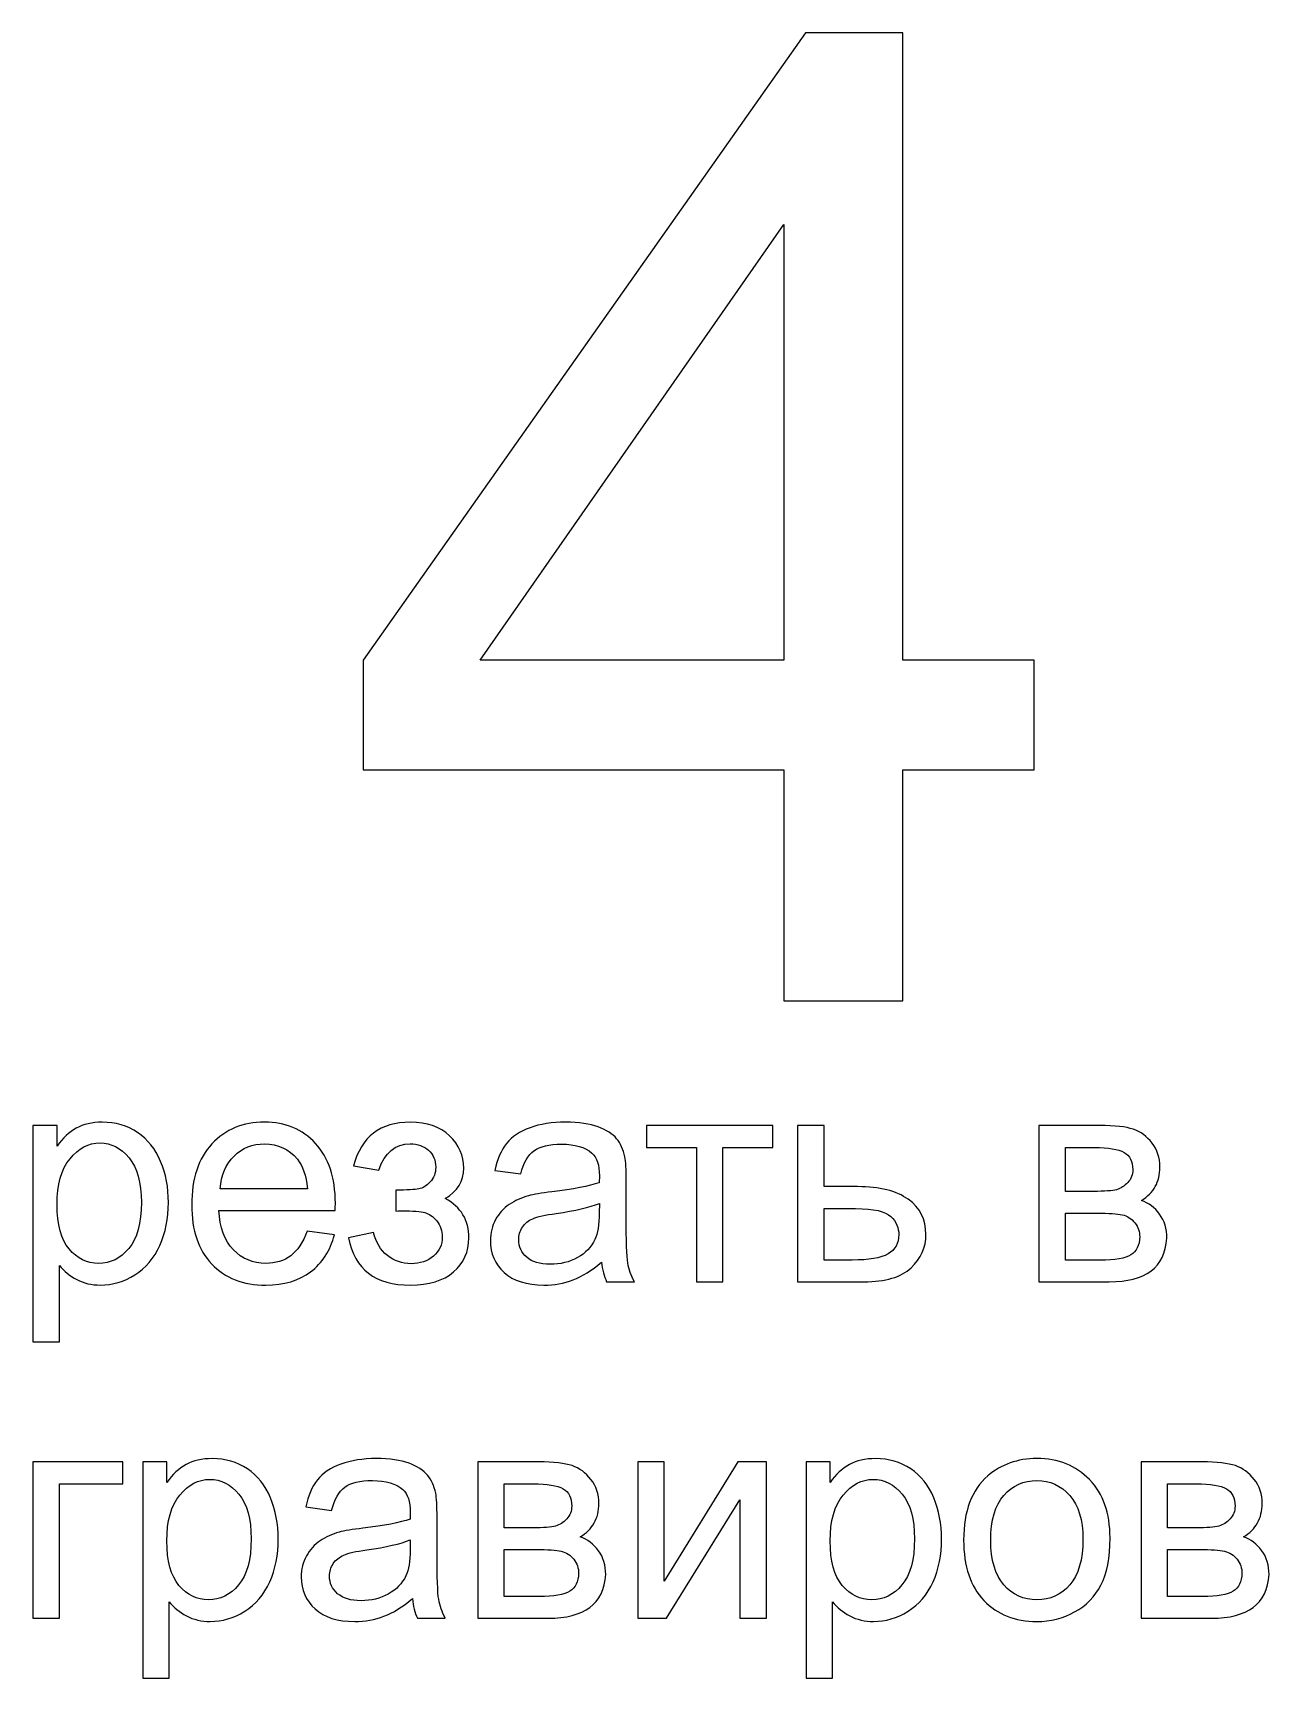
# Model space of a CAD drawing. Header units: millimetres. Extents: x 599 to 6075, y -2288 to 200.
# Drawn here: x 1869.9 to 1973.2, y -740.3 to -602.9 of the extents above; entities that cross this region are included whole.
import ezdxf

# ---------------------------------------------------------------- set-up
doc = ezdxf.new("R2010")
doc.units = ezdxf.units.MM
doc.header["$MEASUREMENT"] = 0
doc.layers.add('layer 1', color=7, linetype='Continuous')

msp = doc.modelspace()

# ---------------------------------------------------------------- linework, layer by layer
at = {"layer": 'layer 1', "color": 250}
for points, knots in [([(1932.6695, -683.7591), (1932.6695, -683.7591), (1932.6695, -664.4432), (1932.6695, -664.4432), (1932.6695, -664.4432), (1932.6695, -664.4432), (1897.5393, -664.4432), (1897.5393, -664.4432), (1897.5393, -664.4432), (1897.5393, -664.4432), (1897.5393, -655.2935), (1897.5393, -655.2935), (1897.5393, -655.2935), (1897.5393, -655.2935), (1934.4768, -602.8807), (1934.4768, -602.8807), (1934.4768, -602.8807), (1934.4768, -602.8807), (1942.6098, -602.8807), (1942.6098, -602.8807), (1942.6098, -602.8807), (1942.6098, -602.8807), (1942.6098, -655.2935), (1942.6098, -655.2935), (1942.6098, -655.2935), (1942.6098, -655.2935), (1953.5668, -655.2935), (1953.5668, -655.2935), (1953.5668, -655.2935), (1953.5668, -655.2935), (1953.5668, -664.4432), (1953.5668, -664.4432), (1953.5668, -664.4432), (1953.5668, -664.4432), (1942.6098, -664.4432), (1942.6098, -664.4432), (1942.6098, -664.4432), (1942.6098, -664.4432), (1942.6098, -683.7591), (1942.6098, -683.7591), (1942.6098, -683.7591), (1942.6098, -683.7591), (1932.6695, -683.7591), (1932.6695, -683.7591)], [0, 0, 0, 0, 0.08333333, 0.08333333, 0.08333333, 0.08333333, 0.16666667, 0.16666667, 0.16666667, 0.16666667, 0.25, 0.25, 0.25, 0.25, 0.33333333, 0.33333333, 0.33333333, 0.33333333, 0.41666667, 0.41666667, 0.41666667, 0.41666667, 0.5, 0.5, 0.5, 0.5, 0.58333333, 0.58333333, 0.58333333, 0.58333333, 0.66666667, 0.66666667, 0.66666667, 0.66666667, 0.75, 0.75, 0.75, 0.75, 0.83333333, 0.83333333, 0.83333333, 0.83333333, 1, 1, 1, 1]), ([(1932.6695, -655.2935), (1932.6695, -655.2935), (1932.6695, -618.902), (1932.6695, -618.902), (1932.6695, -618.902), (1932.6695, -618.902), (1907.3102, -655.2935), (1907.3102, -655.2935), (1907.3102, -655.2935), (1907.3102, -655.2935), (1932.6695, -655.2935), (1932.6695, -655.2935)], [0, 0, 0, 0, 0.25, 0.25, 0.25, 0.25, 0.5, 0.5, 0.5, 0.5, 1, 1, 1, 1])]:
    msp.add_open_spline(points, degree=3, knots=knots, dxfattribs=at)
at = {"layer": 'layer 1', "color": 114}
for points, knots in [([(1869.9426, -712.2331), (1869.9426, -712.2331), (1869.9426, -694.1688), (1869.9426, -694.1688), (1869.9426, -694.1688), (1869.9426, -694.1688), (1871.9553, -694.1688), (1871.9553, -694.1688), (1871.9553, -694.1688), (1871.9553, -694.1688), (1871.9553, -695.8838), (1871.9553, -695.8838), (1871.9553, -695.8838), (1872.4292, -695.2213), (1872.9659, -694.7223), (1873.5655, -694.391), (1873.5655, -694.391), (1874.161, -694.0598), (1874.8864, -693.892), (1875.7376, -693.892), (1875.7376, -693.892), (1876.853, -693.892), (1877.8342, -694.1772), (1878.6854, -694.7516), (1878.6854, -694.7516), (1879.5366, -695.3219), (1880.1782, -696.1312), (1880.6143, -697.1711), (1880.6143, -697.1711), (1881.0462, -698.2152), (1881.2642, -699.3558), (1881.2642, -700.6011), (1881.2642, -700.6011), (1881.2642, -701.9304), (1881.0252, -703.1296), (1880.5472, -704.1989), (1880.5472, -704.1989), (1880.0692, -705.264), (1879.3731, -706.0817), (1878.459, -706.6519), (1878.459, -706.6519), (1877.5491, -707.218), (1876.5888, -707.5032), (1875.5825, -707.5032), (1875.5825, -707.5032), (1874.8445, -707.5032), (1874.1819, -707.348), (1873.5991, -707.0377), (1873.5991, -707.0377), (1873.012, -706.7274), (1872.534, -706.3374), (1872.1566, -705.8636), (1872.1566, -705.8636), (1872.1566, -705.8636), (1872.1566, -712.2331), (1872.1566, -712.2331), (1872.1566, -712.2331), (1872.1566, -712.2331), (1869.9426, -712.2331), (1869.9426, -712.2331)], [0, 0, 0, 0, 0.0625, 0.0625, 0.0625, 0.0625, 0.125, 0.125, 0.125, 0.125, 0.1875, 0.1875, 0.1875, 0.1875, 0.25, 0.25, 0.25, 0.25, 0.3125, 0.3125, 0.3125, 0.3125, 0.375, 0.375, 0.375, 0.375, 0.4375, 0.4375, 0.4375, 0.4375, 0.5, 0.5, 0.5, 0.5, 0.5625, 0.5625, 0.5625, 0.5625, 0.625, 0.625, 0.625, 0.625, 0.6875, 0.6875, 0.6875, 0.6875, 0.75, 0.75, 0.75, 0.75, 0.8125, 0.8125, 0.8125, 0.8125, 0.875, 0.875, 0.875, 0.875, 1, 1, 1, 1]), ([(1892.8417, -702.9997), (1892.8417, -702.9997), (1895.1312, -703.3016), (1895.1312, -703.3016), (1895.1312, -703.3016), (1894.7747, -704.6308), (1894.108, -705.6665), (1893.1352, -706.4003), (1893.1352, -706.4003), (1892.1624, -707.1341), (1890.9212, -707.5032), (1889.4074, -707.5032), (1889.4074, -707.5032), (1887.5037, -707.5032), (1885.9942, -706.9161), (1884.8788, -705.742), (1884.8788, -705.742), (1883.7634, -704.5721), (1883.2057, -702.9242), (1883.2057, -700.8066), (1883.2057, -700.8066), (1883.2057, -698.6178), (1883.7676, -696.9153), (1884.8956, -695.7077), (1884.8956, -695.7077), (1886.0235, -694.4958), (1887.4869, -693.892), (1889.2858, -693.892), (1889.2858, -693.892), (1891.026, -693.892), (1892.4475, -694.4833), (1893.5503, -695.6699), (1893.5503, -695.6699), (1894.6531, -696.8566), (1895.2066, -698.5255), (1895.2066, -700.6766), (1895.2066, -700.6766), (1895.2066, -700.8066), (1895.2024, -701.0037), (1895.194, -701.2637), (1895.194, -701.2637), (1895.194, -701.2637), (1885.47, -701.2637), (1885.47, -701.2637), (1885.47, -701.2637), (1885.5539, -702.6936), (1885.9564, -703.7922), (1886.686, -704.5511), (1886.686, -704.5511), (1887.4115, -705.3101), (1888.3214, -705.6917), (1889.4074, -705.6917), (1889.4074, -705.6917), (1890.2167, -705.6917), (1890.9086, -705.4778), (1891.4789, -705.0501), (1891.4789, -705.0501), (1892.0533, -704.6224), (1892.5062, -703.9389), (1892.8417, -702.9997)], [0, 0, 0, 0, 0.0625, 0.0625, 0.0625, 0.0625, 0.125, 0.125, 0.125, 0.125, 0.1875, 0.1875, 0.1875, 0.1875, 0.25, 0.25, 0.25, 0.25, 0.3125, 0.3125, 0.3125, 0.3125, 0.375, 0.375, 0.375, 0.375, 0.4375, 0.4375, 0.4375, 0.4375, 0.5, 0.5, 0.5, 0.5, 0.5625, 0.5625, 0.5625, 0.5625, 0.625, 0.625, 0.625, 0.625, 0.6875, 0.6875, 0.6875, 0.6875, 0.75, 0.75, 0.75, 0.75, 0.8125, 0.8125, 0.8125, 0.8125, 0.875, 0.875, 0.875, 0.875, 1, 1, 1, 1]), ([(1900.2678, -701.314), (1900.2678, -701.314), (1900.2678, -699.578), (1900.2678, -699.578), (1900.2678, -699.578), (1901.1987, -699.5696), (1901.8361, -699.5319), (1902.1715, -699.469), (1902.1715, -699.469), (1902.5112, -699.4019), (1902.8341, -699.209), (1903.136, -698.8819), (1903.136, -698.8819), (1903.4379, -698.5549), (1903.5888, -698.1481), (1903.5888, -697.6575), (1903.5888, -697.6575), (1903.5888, -697.0663), (1903.3917, -696.5883), (1902.9934, -696.236), (1902.9934, -696.236), (1902.595, -695.8796), (1902.0835, -695.7035), (1901.4503, -695.7035), (1901.4503, -695.7035), (1900.2049, -695.7035), (1899.3327, -696.4331), (1898.8337, -697.8923), (1898.8337, -697.8923), (1898.8337, -697.8923), (1896.7204, -697.5401), (1896.7204, -697.5401), (1896.7204, -697.5401), (1897.3745, -695.1081), (1898.9595, -693.892), (1901.4671, -693.892), (1901.4671, -693.892), (1902.8592, -693.892), (1903.9494, -694.2694), (1904.742, -695.0284), (1904.742, -695.0284), (1905.5345, -695.7874), (1905.9286, -696.6931), (1905.9286, -697.7456), (1905.9286, -697.7456), (1905.9286, -698.8065), (1905.4129, -699.6535), (1904.3855, -700.2783), (1904.3855, -700.2783), (1905.0439, -700.6305), (1905.5345, -701.0792), (1905.8657, -701.6243), (1905.8657, -701.6243), (1906.1928, -702.1694), (1906.3563, -702.8152), (1906.3563, -703.5615), (1906.3563, -703.5615), (1906.3563, -704.7314), (1905.9286, -705.6791), (1905.0774, -706.4087), (1905.0774, -706.4087), (1904.222, -707.1383), (1903.0311, -707.5032), (1901.4964, -707.5032), (1901.4964, -707.5032), (1898.5193, -707.5032), (1896.7917, -706.1865), (1896.3178, -703.5532), (1896.3178, -703.5532), (1896.3178, -703.5532), (1898.406, -703.1003), (1898.406, -703.1003), (1898.406, -703.1003), (1898.5947, -703.9305), (1898.9763, -704.5763), (1899.555, -705.0334), (1899.555, -705.0334), (1900.1336, -705.4904), (1900.792, -705.7168), (1901.5384, -705.7168), (1901.5384, -705.7168), (1902.2847, -705.7168), (1902.9053, -705.5072), (1903.4001, -705.0837), (1903.4001, -705.0837), (1903.8949, -704.6644), (1904.1423, -704.1276), (1904.1423, -703.4735), (1904.1423, -703.4735), (1904.1423, -702.9661), (1903.9872, -702.5258), (1903.6769, -702.1484), (1903.6769, -702.1484), (1903.3666, -701.771), (1903.0353, -701.5362), (1902.6831, -701.444), (1902.6831, -701.444), (1902.3309, -701.3475), (1901.6935, -701.3014), (1900.771, -701.3014), (1900.771, -701.3014), (1900.6955, -701.3014), (1900.5278, -701.3056), (1900.2678, -701.314)], [0, 0, 0, 0, 0.03703704, 0.03703704, 0.03703704, 0.03703704, 0.07407407, 0.07407407, 0.07407407, 0.07407407, 0.11111111, 0.11111111, 0.11111111, 0.11111111, 0.14814815, 0.14814815, 0.14814815, 0.14814815, 0.18518519, 0.18518519, 0.18518519, 0.18518519, 0.22222222, 0.22222222, 0.22222222, 0.22222222, 0.25925926, 0.25925926, 0.25925926, 0.25925926, 0.2962963, 0.2962963, 0.2962963, 0.2962963, 0.33333333, 0.33333333, 0.33333333, 0.33333333, 0.37037037, 0.37037037, 0.37037037, 0.37037037, 0.40740741, 0.40740741, 0.40740741, 0.40740741, 0.44444444, 0.44444444, 0.44444444, 0.44444444, 0.48148148, 0.48148148, 0.48148148, 0.48148148, 0.51851852, 0.51851852, 0.51851852, 0.51851852, 0.55555556, 0.55555556, 0.55555556, 0.55555556, 0.59259259, 0.59259259, 0.59259259, 0.59259259, 0.62962963, 0.62962963, 0.62962963, 0.62962963, 0.66666667, 0.66666667, 0.66666667, 0.66666667, 0.7037037, 0.7037037, 0.7037037, 0.7037037, 0.74074074, 0.74074074, 0.74074074, 0.74074074, 0.77777778, 0.77777778, 0.77777778, 0.77777778, 0.81481481, 0.81481481, 0.81481481, 0.81481481, 0.85185185, 0.85185185, 0.85185185, 0.85185185, 0.88888889, 0.88888889, 0.88888889, 0.88888889, 0.92592593, 0.92592593, 0.92592593, 0.92592593, 1, 1, 1, 1]), ([(1917.439, -705.5911), (1916.6171, -706.2913), (1915.8246, -706.7819), (1915.0656, -707.0713), (1915.0656, -707.0713), (1914.3067, -707.3606), (1913.4932, -707.5032), (1912.621, -707.5032), (1912.621, -707.5032), (1911.1869, -707.5032), (1910.0841, -707.1551), (1909.3126, -706.4549), (1909.3126, -706.4549), (1908.541, -705.7588), (1908.1552, -704.8656), (1908.1552, -703.7796), (1908.1552, -703.7796), (1908.1552, -703.1422), (1908.302, -702.5594), (1908.5913, -702.031), (1908.5913, -702.031), (1908.8848, -701.5027), (1909.2664, -701.0834), (1909.7361, -700.7647), (1909.7361, -700.7647), (1910.2099, -700.446), (1910.7382, -700.2028), (1911.3295, -700.0393), (1911.3295, -700.0393), (1911.7656, -699.926), (1912.4239, -699.817), (1913.3003, -699.708), (1913.3003, -699.708), (1915.0866, -699.4983), (1916.4074, -699.2425), (1917.2503, -698.949), (1917.2503, -698.949), (1917.2587, -698.6471), (1917.2629, -698.4542), (1917.2629, -698.3746), (1917.2629, -698.3746), (1917.2629, -697.4772), (1917.0532, -696.844), (1916.6339, -696.475), (1916.6339, -696.475), (1916.0678, -695.976), (1915.225, -695.7286), (1914.1096, -695.7286), (1914.1096, -695.7286), (1913.0655, -695.7286), (1912.2939, -695.9131), (1911.7991, -696.278), (1911.7991, -696.278), (1911.3001, -696.6428), (1910.9353, -697.2885), (1910.6963, -698.2194), (1910.6963, -698.2194), (1910.6963, -698.2194), (1908.5326, -697.9175), (1908.5326, -697.9175), (1908.5326, -697.9175), (1908.7297, -696.9908), (1909.0526, -696.2402), (1909.5054, -695.6699), (1909.5054, -695.6699), (1909.9583, -695.0997), (1910.6124, -694.6636), (1911.4679, -694.3533), (1911.4679, -694.3533), (1912.3191, -694.0472), (1913.3129, -693.892), (1914.4366, -693.892), (1914.4366, -693.892), (1915.552, -693.892), (1916.462, -694.022), (1917.1622, -694.2862), (1917.1622, -694.2862), (1917.8583, -694.5504), (1918.3741, -694.8774), (1918.7011, -695.2758), (1918.7011, -695.2758), (1919.0282, -695.6741), (1919.2588, -696.1773), (1919.393, -696.7853), (1919.393, -696.7853), (1919.4643, -697.1627), (1919.502, -697.842), (1919.502, -698.819), (1919.502, -698.819), (1919.502, -698.819), (1919.502, -701.7543), (1919.502, -701.7543), (1919.502, -701.7543), (1919.502, -703.8047), (1919.5482, -705.1004), (1919.6404, -705.6498), (1919.6404, -705.6498), (1919.7285, -706.1991), (1919.913, -706.7232), (1920.1813, -707.2264), (1920.1813, -707.2264), (1920.1813, -707.2264), (1917.8667, -707.2264), (1917.8667, -707.2264), (1917.8667, -707.2264), (1917.6444, -706.761), (1917.5019, -706.2158), (1917.439, -705.5911)], [0, 0, 0, 0, 0.03571429, 0.03571429, 0.03571429, 0.03571429, 0.07142857, 0.07142857, 0.07142857, 0.07142857, 0.10714286, 0.10714286, 0.10714286, 0.10714286, 0.14285714, 0.14285714, 0.14285714, 0.14285714, 0.17857143, 0.17857143, 0.17857143, 0.17857143, 0.21428571, 0.21428571, 0.21428571, 0.21428571, 0.25, 0.25, 0.25, 0.25, 0.28571429, 0.28571429, 0.28571429, 0.28571429, 0.32142857, 0.32142857, 0.32142857, 0.32142857, 0.35714286, 0.35714286, 0.35714286, 0.35714286, 0.39285714, 0.39285714, 0.39285714, 0.39285714, 0.42857143, 0.42857143, 0.42857143, 0.42857143, 0.46428571, 0.46428571, 0.46428571, 0.46428571, 0.5, 0.5, 0.5, 0.5, 0.53571429, 0.53571429, 0.53571429, 0.53571429, 0.57142857, 0.57142857, 0.57142857, 0.57142857, 0.60714286, 0.60714286, 0.60714286, 0.60714286, 0.64285714, 0.64285714, 0.64285714, 0.64285714, 0.67857143, 0.67857143, 0.67857143, 0.67857143, 0.71428571, 0.71428571, 0.71428571, 0.71428571, 0.75, 0.75, 0.75, 0.75, 0.78571429, 0.78571429, 0.78571429, 0.78571429, 0.82142857, 0.82142857, 0.82142857, 0.82142857, 0.85714286, 0.85714286, 0.85714286, 0.85714286, 0.89285714, 0.89285714, 0.89285714, 0.89285714, 0.92857143, 0.92857143, 0.92857143, 0.92857143, 1, 1, 1, 1]), ([(1921.1919, -694.1688), (1921.1919, -694.1688), (1931.7587, -694.1688), (1931.7587, -694.1688), (1931.7587, -694.1688), (1931.7587, -694.1688), (1931.7587, -696.0054), (1931.7587, -696.0054), (1931.7587, -696.0054), (1931.7587, -696.0054), (1927.5823, -696.0054), (1927.5823, -696.0054), (1927.5823, -696.0054), (1927.5823, -696.0054), (1927.5823, -707.2264), (1927.5823, -707.2264), (1927.5823, -707.2264), (1927.5823, -707.2264), (1925.3683, -707.2264), (1925.3683, -707.2264), (1925.3683, -707.2264), (1925.3683, -707.2264), (1925.3683, -696.0054), (1925.3683, -696.0054), (1925.3683, -696.0054), (1925.3683, -696.0054), (1921.1919, -696.0054), (1921.1919, -696.0054), (1921.1919, -696.0054), (1921.1919, -696.0054), (1921.1919, -694.1688), (1921.1919, -694.1688)], [0, 0, 0, 0, 0.11111111, 0.11111111, 0.11111111, 0.11111111, 0.22222222, 0.22222222, 0.22222222, 0.22222222, 0.33333333, 0.33333333, 0.33333333, 0.33333333, 0.44444444, 0.44444444, 0.44444444, 0.44444444, 0.55555556, 0.55555556, 0.55555556, 0.55555556, 0.66666667, 0.66666667, 0.66666667, 0.66666667, 0.77777778, 0.77777778, 0.77777778, 0.77777778, 1, 1, 1, 1]), ([(1933.8218, -694.1688), (1933.8218, -694.1688), (1936.0358, -694.1688), (1936.0358, -694.1688), (1936.0358, -694.1688), (1936.0358, -694.1688), (1936.0358, -699.2761), (1936.0358, -699.2761), (1936.0358, -699.2761), (1936.0358, -699.2761), (1938.8369, -699.2761), (1938.8369, -699.2761), (1938.8369, -699.2761), (1940.6651, -699.2761), (1942.0698, -699.6283), (1943.0594, -700.337), (1943.0594, -700.337), (1944.0448, -701.0456), (1944.5396, -702.0226), (1944.5396, -703.268), (1944.5396, -703.268), (1944.5396, -704.3583), (1944.1287, -705.2891), (1943.3026, -706.0649), (1943.3026, -706.0649), (1942.4807, -706.8406), (1941.1641, -707.2264), (1939.3526, -707.2264), (1939.3526, -707.2264), (1939.3526, -707.2264), (1933.8218, -707.2264), (1933.8218, -707.2264), (1933.8218, -707.2264), (1933.8218, -707.2264), (1933.8218, -694.1688), (1933.8218, -694.1688)], [0, 0, 0, 0, 0.1, 0.1, 0.1, 0.1, 0.2, 0.2, 0.2, 0.2, 0.3, 0.3, 0.3, 0.3, 0.4, 0.4, 0.4, 0.4, 0.5, 0.5, 0.5, 0.5, 0.6, 0.6, 0.6, 0.6, 0.7, 0.7, 0.7, 0.7, 0.8, 0.8, 0.8, 0.8, 1, 1, 1, 1]), ([(1953.9701, -694.1688), (1953.9701, -694.1688), (1959.0648, -694.1688), (1959.0648, -694.1688), (1959.0648, -694.1688), (1960.3144, -694.1688), (1961.2453, -694.2736), (1961.8575, -694.4833), (1961.8575, -694.4833), (1962.4655, -694.6929), (1962.9897, -695.0745), (1963.4258, -695.6322), (1963.4258, -695.6322), (1963.8661, -696.1941), (1964.0841, -696.8608), (1964.0841, -697.6407), (1964.0841, -697.6407), (1964.0841, -698.2655), (1963.9541, -698.8106), (1963.6983, -699.2719), (1963.6983, -699.2719), (1963.4384, -699.7373), (1963.0526, -700.1273), (1962.5326, -700.4376), (1962.5326, -700.4376), (1963.1448, -700.6431), (1963.6522, -701.0247), (1964.0589, -701.5865), (1964.0589, -701.5865), (1964.4615, -702.1442), (1964.6628, -702.811), (1964.6628, -703.5783), (1964.6628, -703.5783), (1964.5831, -704.8153), (1964.1386, -705.7336), (1963.3377, -706.3291), (1963.3377, -706.3291), (1962.5368, -706.9287), (1961.3711, -707.2264), (1959.8448, -707.2264), (1959.8448, -707.2264), (1959.8448, -707.2264), (1953.9701, -707.2264), (1953.9701, -707.2264), (1953.9701, -707.2264), (1953.9701, -707.2264), (1953.9701, -694.1688), (1953.9701, -694.1688)], [0, 0, 0, 0, 0.07692308, 0.07692308, 0.07692308, 0.07692308, 0.15384615, 0.15384615, 0.15384615, 0.15384615, 0.23076923, 0.23076923, 0.23076923, 0.23076923, 0.30769231, 0.30769231, 0.30769231, 0.30769231, 0.38461538, 0.38461538, 0.38461538, 0.38461538, 0.46153846, 0.46153846, 0.46153846, 0.46153846, 0.53846154, 0.53846154, 0.53846154, 0.53846154, 0.61538462, 0.61538462, 0.61538462, 0.61538462, 0.69230769, 0.69230769, 0.69230769, 0.69230769, 0.76923077, 0.76923077, 0.76923077, 0.76923077, 0.84615385, 0.84615385, 0.84615385, 0.84615385, 1, 1, 1, 1]), ([(1871.9553, -700.7773), (1871.9553, -702.4503), (1872.295, -703.6873), (1872.9701, -704.4882), (1872.9701, -704.4882), (1873.6494, -705.2891), (1874.4713, -705.6917), (1875.4357, -705.6917), (1875.4357, -705.6917), (1876.4169, -705.6917), (1877.2555, -705.2766), (1877.9516, -704.4463), (1877.9516, -704.4463), (1878.6519, -703.6161), (1878.9999, -702.3329), (1878.9999, -700.5928), (1878.9999, -700.5928), (1878.9999, -698.9323), (1878.6603, -697.6911), (1877.9768, -696.865), (1877.9768, -696.865), (1877.2933, -696.0389), (1876.4798, -695.628), (1875.5321, -695.628), (1875.5321, -695.628), (1874.5929, -695.628), (1873.7626, -696.0683), (1873.0414, -696.9447), (1873.0414, -696.9447), (1872.316, -697.8252), (1871.9553, -699.1), (1871.9553, -700.7773)], [0, 0, 0, 0, 0.11111111, 0.11111111, 0.11111111, 0.11111111, 0.22222222, 0.22222222, 0.22222222, 0.22222222, 0.33333333, 0.33333333, 0.33333333, 0.33333333, 0.44444444, 0.44444444, 0.44444444, 0.44444444, 0.55555556, 0.55555556, 0.55555556, 0.55555556, 0.66666667, 0.66666667, 0.66666667, 0.66666667, 0.77777778, 0.77777778, 0.77777778, 0.77777778, 1, 1, 1, 1]), ([(1885.5958, -699.4522), (1885.5958, -699.4522), (1892.8668, -699.4522), (1892.8668, -699.4522), (1892.8668, -699.4522), (1892.7704, -698.3536), (1892.4894, -697.5317), (1892.0324, -696.9824), (1892.0324, -696.9824), (1891.3321, -696.1312), (1890.418, -695.7035), (1889.2984, -695.7035), (1889.2984, -695.7035), (1888.2837, -695.7035), (1887.4324, -696.0431), (1886.7406, -696.7224), (1886.7406, -696.7224), (1886.0529, -697.4017), (1885.6713, -698.3117), (1885.5958, -699.4522)], [0, 0, 0, 0, 0.16666667, 0.16666667, 0.16666667, 0.16666667, 0.33333333, 0.33333333, 0.33333333, 0.33333333, 0.5, 0.5, 0.5, 0.5, 0.66666667, 0.66666667, 0.66666667, 0.66666667, 1, 1, 1, 1]), ([(1956.1841, -699.6786), (1956.1841, -699.6786), (1958.5323, -699.6786), (1958.5323, -699.6786), (1958.5323, -699.6786), (1959.4674, -699.6786), (1960.1131, -699.6283), (1960.4612, -699.5319), (1960.4612, -699.5319), (1960.8134, -699.4312), (1961.1279, -699.2342), (1961.4047, -698.9323), (1961.4047, -698.9323), (1961.6814, -698.6345), (1961.8198, -698.2739), (1961.8198, -697.8546), (1961.8198, -697.8546), (1961.8198, -697.1627), (1961.5766, -696.6847), (1961.0944, -696.4121), (1961.0944, -696.4121), (1960.6079, -696.1396), (1959.7777, -696.0054), (1958.6036, -696.0054), (1958.6036, -696.0054), (1958.6036, -696.0054), (1956.1841, -696.0054), (1956.1841, -696.0054), (1956.1841, -696.0054), (1956.1841, -696.0054), (1956.1841, -699.6786), (1956.1841, -699.6786)], [0, 0, 0, 0, 0.11111111, 0.11111111, 0.11111111, 0.11111111, 0.22222222, 0.22222222, 0.22222222, 0.22222222, 0.33333333, 0.33333333, 0.33333333, 0.33333333, 0.44444444, 0.44444444, 0.44444444, 0.44444444, 0.55555556, 0.55555556, 0.55555556, 0.55555556, 0.66666667, 0.66666667, 0.66666667, 0.66666667, 0.77777778, 0.77777778, 0.77777778, 0.77777778, 1, 1, 1, 1]), ([(1917.2629, -700.685), (1916.4578, -701.0121), (1915.2501, -701.2888), (1913.6399, -701.5153), (1913.6399, -701.5153), (1912.7258, -701.6453), (1912.0801, -701.792), (1911.7027, -701.9555), (1911.7027, -701.9555), (1911.3253, -702.1191), (1911.036, -702.3581), (1910.8305, -702.6684), (1910.8305, -702.6684), (1910.625, -702.9829), (1910.5202, -703.3309), (1910.5202, -703.7167), (1910.5202, -703.7167), (1910.5202, -704.2995), (1910.7424, -704.7902), (1911.1911, -705.1801), (1911.1911, -705.1801), (1911.6398, -705.5701), (1912.2939, -705.7672), (1913.1535, -705.7672), (1913.1535, -705.7672), (1914.0047, -705.7672), (1914.7637, -705.5827), (1915.4304, -705.2095), (1915.4304, -705.2095), (1916.093, -704.8405), (1916.5836, -704.3331), (1916.8939, -703.6915), (1916.8939, -703.6915), (1917.1329, -703.1925), (1917.2503, -702.4587), (1917.2503, -701.4901), (1917.2503, -701.4901), (1917.2503, -701.4901), (1917.2629, -700.685), (1917.2629, -700.685)], [0, 0, 0, 0, 0.09090909, 0.09090909, 0.09090909, 0.09090909, 0.18181818, 0.18181818, 0.18181818, 0.18181818, 0.27272727, 0.27272727, 0.27272727, 0.27272727, 0.36363636, 0.36363636, 0.36363636, 0.36363636, 0.45454545, 0.45454545, 0.45454545, 0.45454545, 0.54545455, 0.54545455, 0.54545455, 0.54545455, 0.63636364, 0.63636364, 0.63636364, 0.63636364, 0.72727273, 0.72727273, 0.72727273, 0.72727273, 0.81818182, 0.81818182, 0.81818182, 0.81818182, 1, 1, 1, 1]), ([(1936.0358, -705.4149), (1936.0358, -705.4149), (1938.3672, -705.4149), (1938.3672, -705.4149), (1938.3672, -705.4149), (1939.7719, -705.4149), (1940.7741, -705.243), (1941.3737, -704.8992), (1941.3737, -704.8992), (1941.9734, -704.5553), (1942.2753, -704.0186), (1942.2753, -703.289), (1942.2753, -703.289), (1942.2753, -702.7229), (1942.053, -702.2197), (1941.6086, -701.7752), (1941.6086, -701.7752), (1941.1641, -701.335), (1940.1829, -701.1127), (1938.6607, -701.1127), (1938.6607, -701.1127), (1938.6607, -701.1127), (1936.0358, -701.1127), (1936.0358, -701.1127), (1936.0358, -701.1127), (1936.0358, -701.1127), (1936.0358, -705.4149), (1936.0358, -705.4149)], [0, 0, 0, 0, 0.125, 0.125, 0.125, 0.125, 0.25, 0.25, 0.25, 0.25, 0.375, 0.375, 0.375, 0.375, 0.5, 0.5, 0.5, 0.5, 0.625, 0.625, 0.625, 0.625, 0.75, 0.75, 0.75, 0.75, 1, 1, 1, 1]), ([(1956.1841, -705.4149), (1956.1841, -705.4149), (1959.09, -705.4149), (1959.09, -705.4149), (1959.09, -705.4149), (1960.3396, -705.4149), (1961.1992, -705.2682), (1961.6646, -704.9788), (1961.6646, -704.9788), (1962.1301, -704.6853), (1962.3733, -704.1863), (1962.3984, -703.4693), (1962.3984, -703.4693), (1962.3984, -703.0542), (1962.2643, -702.6642), (1961.9959, -702.3078), (1961.9959, -702.3078), (1961.7233, -701.9514), (1961.3711, -701.7249), (1960.9392, -701.6327), (1960.9392, -701.6327), (1960.5073, -701.5362), (1959.8112, -701.4901), (1958.8552, -701.4901), (1958.8552, -701.4901), (1958.8552, -701.4901), (1956.1841, -701.4901), (1956.1841, -701.4901), (1956.1841, -701.4901), (1956.1841, -701.4901), (1956.1841, -705.4149), (1956.1841, -705.4149)], [0, 0, 0, 0, 0.11111111, 0.11111111, 0.11111111, 0.11111111, 0.22222222, 0.22222222, 0.22222222, 0.22222222, 0.33333333, 0.33333333, 0.33333333, 0.33333333, 0.44444444, 0.44444444, 0.44444444, 0.44444444, 0.55555556, 0.55555556, 0.55555556, 0.55555556, 0.66666667, 0.66666667, 0.66666667, 0.66666667, 0.77777778, 0.77777778, 0.77777778, 0.77777778, 1, 1, 1, 1])]:
    msp.add_open_spline(points, degree=3, knots=knots, dxfattribs=at)
at = {"layer": 'layer 1', "color": 240}
for points, knots in [([(1869.9426, -722.2759), (1869.9426, -722.2759), (1877.4652, -722.2759), (1877.4652, -722.2759), (1877.4652, -722.2759), (1877.4652, -722.2759), (1877.4652, -724.1125), (1877.4652, -724.1125), (1877.4652, -724.1125), (1877.4652, -724.1125), (1872.1566, -724.1125), (1872.1566, -724.1125), (1872.1566, -724.1125), (1872.1566, -724.1125), (1872.1566, -735.3335), (1872.1566, -735.3335), (1872.1566, -735.3335), (1872.1566, -735.3335), (1869.9426, -735.3335), (1869.9426, -735.3335), (1869.9426, -735.3335), (1869.9426, -735.3335), (1869.9426, -722.2759), (1869.9426, -722.2759)], [0, 0, 0, 0, 0.14285714, 0.14285714, 0.14285714, 0.14285714, 0.28571429, 0.28571429, 0.28571429, 0.28571429, 0.42857143, 0.42857143, 0.42857143, 0.42857143, 0.57142857, 0.57142857, 0.57142857, 0.57142857, 0.71428571, 0.71428571, 0.71428571, 0.71428571, 1, 1, 1, 1]), ([(1879.1173, -740.3402), (1879.1173, -740.3402), (1879.1173, -722.2759), (1879.1173, -722.2759), (1879.1173, -722.2759), (1879.1173, -722.2759), (1881.13, -722.2759), (1881.13, -722.2759), (1881.13, -722.2759), (1881.13, -722.2759), (1881.13, -723.9909), (1881.13, -723.9909), (1881.13, -723.9909), (1881.6039, -723.3284), (1882.1406, -722.8294), (1882.7402, -722.4981), (1882.7402, -722.4981), (1883.3357, -722.1669), (1884.0611, -721.9991), (1884.9123, -721.9991), (1884.9123, -721.9991), (1886.0277, -721.9991), (1887.0089, -722.2843), (1887.8601, -722.8587), (1887.8601, -722.8587), (1888.7113, -723.429), (1889.3529, -724.2383), (1889.789, -725.2782), (1889.789, -725.2782), (1890.2209, -726.3223), (1890.4389, -727.4629), (1890.4389, -728.7082), (1890.4389, -728.7082), (1890.4389, -730.0375), (1890.1999, -731.2367), (1889.7219, -732.306), (1889.7219, -732.306), (1889.2439, -733.3711), (1888.5478, -734.1888), (1887.6337, -734.759), (1887.6337, -734.759), (1886.7238, -735.3251), (1885.7635, -735.6103), (1884.7572, -735.6103), (1884.7572, -735.6103), (1884.0192, -735.6103), (1883.3566, -735.4551), (1882.7738, -735.1448), (1882.7738, -735.1448), (1882.1867, -734.8345), (1881.7087, -734.4445), (1881.3313, -733.9707), (1881.3313, -733.9707), (1881.3313, -733.9707), (1881.3313, -740.3402), (1881.3313, -740.3402), (1881.3313, -740.3402), (1881.3313, -740.3402), (1879.1173, -740.3402), (1879.1173, -740.3402)], [0, 0, 0, 0, 0.0625, 0.0625, 0.0625, 0.0625, 0.125, 0.125, 0.125, 0.125, 0.1875, 0.1875, 0.1875, 0.1875, 0.25, 0.25, 0.25, 0.25, 0.3125, 0.3125, 0.3125, 0.3125, 0.375, 0.375, 0.375, 0.375, 0.4375, 0.4375, 0.4375, 0.4375, 0.5, 0.5, 0.5, 0.5, 0.5625, 0.5625, 0.5625, 0.5625, 0.625, 0.625, 0.625, 0.625, 0.6875, 0.6875, 0.6875, 0.6875, 0.75, 0.75, 0.75, 0.75, 0.8125, 0.8125, 0.8125, 0.8125, 0.875, 0.875, 0.875, 0.875, 1, 1, 1, 1]), ([(1901.639, -733.6982), (1900.8171, -734.3984), (1900.0246, -734.889), (1899.2656, -735.1784), (1899.2656, -735.1784), (1898.5067, -735.4677), (1897.6932, -735.6103), (1896.821, -735.6103), (1896.821, -735.6103), (1895.3869, -735.6103), (1894.2841, -735.2622), (1893.5126, -734.562), (1893.5126, -734.562), (1892.741, -733.8659), (1892.3552, -732.9727), (1892.3552, -731.8867), (1892.3552, -731.8867), (1892.3552, -731.2493), (1892.502, -730.6665), (1892.7913, -730.1381), (1892.7913, -730.1381), (1893.0848, -729.6098), (1893.4664, -729.1905), (1893.9361, -728.8718), (1893.9361, -728.8718), (1894.4099, -728.5531), (1894.9382, -728.3099), (1895.5295, -728.1464), (1895.5295, -728.1464), (1895.9656, -728.0331), (1896.6239, -727.9241), (1897.5003, -727.8151), (1897.5003, -727.8151), (1899.2866, -727.6054), (1900.6074, -727.3496), (1901.4503, -727.0561), (1901.4503, -727.0561), (1901.4587, -726.7542), (1901.4629, -726.5613), (1901.4629, -726.4817), (1901.4629, -726.4817), (1901.4629, -725.5843), (1901.2532, -724.9511), (1900.8339, -724.5821), (1900.8339, -724.5821), (1900.2678, -724.0831), (1899.425, -723.8357), (1898.3096, -723.8357), (1898.3096, -723.8357), (1897.2655, -723.8357), (1896.4939, -724.0202), (1895.9991, -724.3851), (1895.9991, -724.3851), (1895.5001, -724.7499), (1895.1353, -725.3956), (1894.8963, -726.3265), (1894.8963, -726.3265), (1894.8963, -726.3265), (1892.7326, -726.0246), (1892.7326, -726.0246), (1892.7326, -726.0246), (1892.9297, -725.0979), (1893.2526, -724.3473), (1893.7054, -723.777), (1893.7054, -723.777), (1894.1583, -723.2068), (1894.8124, -722.7707), (1895.6679, -722.4604), (1895.6679, -722.4604), (1896.5191, -722.1543), (1897.5129, -721.9991), (1898.6366, -721.9991), (1898.6366, -721.9991), (1899.752, -721.9991), (1900.662, -722.1291), (1901.3622, -722.3933), (1901.3622, -722.3933), (1902.0583, -722.6575), (1902.5741, -722.9845), (1902.9011, -723.3829), (1902.9011, -723.3829), (1903.2282, -723.7812), (1903.4588, -724.2844), (1903.593, -724.8924), (1903.593, -724.8924), (1903.6643, -725.2698), (1903.702, -725.9491), (1903.702, -726.9261), (1903.702, -726.9261), (1903.702, -726.9261), (1903.702, -729.8614), (1903.702, -729.8614), (1903.702, -729.8614), (1903.702, -731.9118), (1903.7482, -733.2075), (1903.8404, -733.7569), (1903.8404, -733.7569), (1903.9285, -734.3062), (1904.113, -734.8303), (1904.3813, -735.3335), (1904.3813, -735.3335), (1904.3813, -735.3335), (1902.0667, -735.3335), (1902.0667, -735.3335), (1902.0667, -735.3335), (1901.8444, -734.8681), (1901.7019, -734.3229), (1901.639, -733.6982)], [0, 0, 0, 0, 0.03571429, 0.03571429, 0.03571429, 0.03571429, 0.07142857, 0.07142857, 0.07142857, 0.07142857, 0.10714286, 0.10714286, 0.10714286, 0.10714286, 0.14285714, 0.14285714, 0.14285714, 0.14285714, 0.17857143, 0.17857143, 0.17857143, 0.17857143, 0.21428571, 0.21428571, 0.21428571, 0.21428571, 0.25, 0.25, 0.25, 0.25, 0.28571429, 0.28571429, 0.28571429, 0.28571429, 0.32142857, 0.32142857, 0.32142857, 0.32142857, 0.35714286, 0.35714286, 0.35714286, 0.35714286, 0.39285714, 0.39285714, 0.39285714, 0.39285714, 0.42857143, 0.42857143, 0.42857143, 0.42857143, 0.46428571, 0.46428571, 0.46428571, 0.46428571, 0.5, 0.5, 0.5, 0.5, 0.53571429, 0.53571429, 0.53571429, 0.53571429, 0.57142857, 0.57142857, 0.57142857, 0.57142857, 0.60714286, 0.60714286, 0.60714286, 0.60714286, 0.64285714, 0.64285714, 0.64285714, 0.64285714, 0.67857143, 0.67857143, 0.67857143, 0.67857143, 0.71428571, 0.71428571, 0.71428571, 0.71428571, 0.75, 0.75, 0.75, 0.75, 0.78571429, 0.78571429, 0.78571429, 0.78571429, 0.82142857, 0.82142857, 0.82142857, 0.82142857, 0.85714286, 0.85714286, 0.85714286, 0.85714286, 0.89285714, 0.89285714, 0.89285714, 0.89285714, 0.92857143, 0.92857143, 0.92857143, 0.92857143, 1, 1, 1, 1]), ([(1907.1027, -722.2759), (1907.1027, -722.2759), (1912.1974, -722.2759), (1912.1974, -722.2759), (1912.1974, -722.2759), (1913.447, -722.2759), (1914.3779, -722.3807), (1914.9901, -722.5904), (1914.9901, -722.5904), (1915.5981, -722.8), (1916.1223, -723.1816), (1916.5584, -723.7393), (1916.5584, -723.7393), (1916.9987, -724.3012), (1917.2167, -724.9679), (1917.2167, -725.7478), (1917.2167, -725.7478), (1917.2167, -726.3726), (1917.0867, -726.9177), (1916.8309, -727.379), (1916.8309, -727.379), (1916.571, -727.8444), (1916.1852, -728.2344), (1915.6652, -728.5447), (1915.6652, -728.5447), (1916.2774, -728.7502), (1916.7848, -729.1318), (1917.1915, -729.6936), (1917.1915, -729.6936), (1917.5941, -730.2513), (1917.7954, -730.9181), (1917.7954, -731.6854), (1917.7954, -731.6854), (1917.7157, -732.9224), (1917.2712, -733.8407), (1916.4703, -734.4362), (1916.4703, -734.4362), (1915.6694, -735.0358), (1914.5037, -735.3335), (1912.9774, -735.3335), (1912.9774, -735.3335), (1912.9774, -735.3335), (1907.1027, -735.3335), (1907.1027, -735.3335), (1907.1027, -735.3335), (1907.1027, -735.3335), (1907.1027, -722.2759), (1907.1027, -722.2759)], [0, 0, 0, 0, 0.07692308, 0.07692308, 0.07692308, 0.07692308, 0.15384615, 0.15384615, 0.15384615, 0.15384615, 0.23076923, 0.23076923, 0.23076923, 0.23076923, 0.30769231, 0.30769231, 0.30769231, 0.30769231, 0.38461538, 0.38461538, 0.38461538, 0.38461538, 0.46153846, 0.46153846, 0.46153846, 0.46153846, 0.53846154, 0.53846154, 0.53846154, 0.53846154, 0.61538462, 0.61538462, 0.61538462, 0.61538462, 0.69230769, 0.69230769, 0.69230769, 0.69230769, 0.76923077, 0.76923077, 0.76923077, 0.76923077, 0.84615385, 0.84615385, 0.84615385, 0.84615385, 1, 1, 1, 1]), ([(1920.4706, -722.2759), (1920.4706, -722.2759), (1922.6846, -722.2759), (1922.6846, -722.2759), (1922.6846, -722.2759), (1922.6846, -722.2759), (1922.6846, -732.2347), (1922.6846, -732.2347), (1922.6846, -732.2347), (1922.6846, -732.2347), (1928.836, -722.2759), (1928.836, -722.2759), (1928.836, -722.2759), (1928.836, -722.2759), (1931.2136, -722.2759), (1931.2136, -722.2759), (1931.2136, -722.2759), (1931.2136, -722.2759), (1931.2136, -735.3335), (1931.2136, -735.3335), (1931.2136, -735.3335), (1931.2136, -735.3335), (1928.9996, -735.3335), (1928.9996, -735.3335), (1928.9996, -735.3335), (1928.9996, -735.3335), (1928.9996, -725.4375), (1928.9996, -725.4375), (1928.9996, -725.4375), (1928.9996, -725.4375), (1922.8565, -735.3335), (1922.8565, -735.3335), (1922.8565, -735.3335), (1922.8565, -735.3335), (1920.4706, -735.3335), (1920.4706, -735.3335), (1920.4706, -735.3335), (1920.4706, -735.3335), (1920.4706, -722.2759), (1920.4706, -722.2759)], [0, 0, 0, 0, 0.09090909, 0.09090909, 0.09090909, 0.09090909, 0.18181818, 0.18181818, 0.18181818, 0.18181818, 0.27272727, 0.27272727, 0.27272727, 0.27272727, 0.36363636, 0.36363636, 0.36363636, 0.36363636, 0.45454545, 0.45454545, 0.45454545, 0.45454545, 0.54545455, 0.54545455, 0.54545455, 0.54545455, 0.63636364, 0.63636364, 0.63636364, 0.63636364, 0.72727273, 0.72727273, 0.72727273, 0.72727273, 0.81818182, 0.81818182, 0.81818182, 0.81818182, 1, 1, 1, 1]), ([(1934.5262, -740.3402), (1934.5262, -740.3402), (1934.5262, -722.2759), (1934.5262, -722.2759), (1934.5262, -722.2759), (1934.5262, -722.2759), (1936.5389, -722.2759), (1936.5389, -722.2759), (1936.5389, -722.2759), (1936.5389, -722.2759), (1936.5389, -723.9909), (1936.5389, -723.9909), (1936.5389, -723.9909), (1937.0128, -723.3284), (1937.5495, -722.8294), (1938.1491, -722.4981), (1938.1491, -722.4981), (1938.7446, -722.1669), (1939.47, -721.9991), (1940.3212, -721.9991), (1940.3212, -721.9991), (1941.4366, -721.9991), (1942.4178, -722.2843), (1943.269, -722.8587), (1943.269, -722.8587), (1944.1202, -723.429), (1944.7618, -724.2383), (1945.1979, -725.2782), (1945.1979, -725.2782), (1945.6298, -726.3223), (1945.8478, -727.4629), (1945.8478, -728.7082), (1945.8478, -728.7082), (1945.8478, -730.0375), (1945.6088, -731.2367), (1945.1308, -732.306), (1945.1308, -732.306), (1944.6528, -733.3711), (1943.9567, -734.1888), (1943.0426, -734.759), (1943.0426, -734.759), (1942.1327, -735.3251), (1941.1724, -735.6103), (1940.1661, -735.6103), (1940.1661, -735.6103), (1939.4281, -735.6103), (1938.7655, -735.4551), (1938.1827, -735.1448), (1938.1827, -735.1448), (1937.5956, -734.8345), (1937.1176, -734.4445), (1936.7402, -733.9707), (1936.7402, -733.9707), (1936.7402, -733.9707), (1936.7402, -740.3402), (1936.7402, -740.3402), (1936.7402, -740.3402), (1936.7402, -740.3402), (1934.5262, -740.3402), (1934.5262, -740.3402)], [0, 0, 0, 0, 0.0625, 0.0625, 0.0625, 0.0625, 0.125, 0.125, 0.125, 0.125, 0.1875, 0.1875, 0.1875, 0.1875, 0.25, 0.25, 0.25, 0.25, 0.3125, 0.3125, 0.3125, 0.3125, 0.375, 0.375, 0.375, 0.375, 0.4375, 0.4375, 0.4375, 0.4375, 0.5, 0.5, 0.5, 0.5, 0.5625, 0.5625, 0.5625, 0.5625, 0.625, 0.625, 0.625, 0.625, 0.6875, 0.6875, 0.6875, 0.6875, 0.75, 0.75, 0.75, 0.75, 0.8125, 0.8125, 0.8125, 0.8125, 0.875, 0.875, 0.875, 0.875, 1, 1, 1, 1]), ([(1947.6887, -728.8047), (1947.6887, -726.3936), (1948.3596, -724.6073), (1949.7056, -723.4458), (1949.7056, -723.4458), (1950.8252, -722.4813), (1952.1963, -721.9991), (1953.8107, -721.9991), (1953.8107, -721.9991), (1955.6012, -721.9991), (1957.0688, -722.5862), (1958.2094, -723.7603), (1958.2094, -723.7603), (1959.3457, -724.9302), (1959.916, -726.5529), (1959.916, -728.6202), (1959.916, -728.6202), (1959.916, -730.2975), (1959.6644, -731.6141), (1959.1612, -732.5744), (1959.1612, -732.5744), (1958.6581, -733.5346), (1957.9243, -734.281), (1956.9598, -734.8135), (1956.9598, -734.8135), (1955.9996, -735.3461), (1954.9471, -735.6103), (1953.8107, -735.6103), (1953.8107, -735.6103), (1951.9825, -735.6103), (1950.5065, -735.0274), (1949.3785, -733.8575), (1949.3785, -733.8575), (1948.2505, -732.6876), (1947.6887, -731.0019), (1947.6887, -728.8047)], [0, 0, 0, 0, 0.1, 0.1, 0.1, 0.1, 0.2, 0.2, 0.2, 0.2, 0.3, 0.3, 0.3, 0.3, 0.4, 0.4, 0.4, 0.4, 0.5, 0.5, 0.5, 0.5, 0.6, 0.6, 0.6, 0.6, 0.7, 0.7, 0.7, 0.7, 0.8, 0.8, 0.8, 0.8, 1, 1, 1, 1]), ([(1962.5116, -722.2759), (1962.5116, -722.2759), (1967.6063, -722.2759), (1967.6063, -722.2759), (1967.6063, -722.2759), (1968.8559, -722.2759), (1969.7868, -722.3807), (1970.399, -722.5904), (1970.399, -722.5904), (1971.007, -722.8), (1971.5312, -723.1816), (1971.9673, -723.7393), (1971.9673, -723.7393), (1972.4076, -724.3012), (1972.6256, -724.9679), (1972.6256, -725.7478), (1972.6256, -725.7478), (1972.6256, -726.3726), (1972.4956, -726.9177), (1972.2398, -727.379), (1972.2398, -727.379), (1971.9799, -727.8444), (1971.5941, -728.2344), (1971.0741, -728.5447), (1971.0741, -728.5447), (1971.6863, -728.7502), (1972.1937, -729.1318), (1972.6004, -729.6936), (1972.6004, -729.6936), (1973.003, -730.2513), (1973.2043, -730.9181), (1973.2043, -731.6854), (1973.2043, -731.6854), (1973.1246, -732.9224), (1972.6801, -733.8407), (1971.8792, -734.4362), (1971.8792, -734.4362), (1971.0783, -735.0358), (1969.9126, -735.3335), (1968.3863, -735.3335), (1968.3863, -735.3335), (1968.3863, -735.3335), (1962.5116, -735.3335), (1962.5116, -735.3335), (1962.5116, -735.3335), (1962.5116, -735.3335), (1962.5116, -722.2759), (1962.5116, -722.2759)], [0, 0, 0, 0, 0.07692308, 0.07692308, 0.07692308, 0.07692308, 0.15384615, 0.15384615, 0.15384615, 0.15384615, 0.23076923, 0.23076923, 0.23076923, 0.23076923, 0.30769231, 0.30769231, 0.30769231, 0.30769231, 0.38461538, 0.38461538, 0.38461538, 0.38461538, 0.46153846, 0.46153846, 0.46153846, 0.46153846, 0.53846154, 0.53846154, 0.53846154, 0.53846154, 0.61538462, 0.61538462, 0.61538462, 0.61538462, 0.69230769, 0.69230769, 0.69230769, 0.69230769, 0.76923077, 0.76923077, 0.76923077, 0.76923077, 0.84615385, 0.84615385, 0.84615385, 0.84615385, 1, 1, 1, 1]), ([(1881.13, -728.8844), (1881.13, -730.5574), (1881.4697, -731.7944), (1882.1448, -732.5953), (1882.1448, -732.5953), (1882.8241, -733.3962), (1883.646, -733.7988), (1884.6104, -733.7988), (1884.6104, -733.7988), (1885.5916, -733.7988), (1886.4302, -733.3837), (1887.1263, -732.5534), (1887.1263, -732.5534), (1887.8266, -731.7232), (1888.1746, -730.44), (1888.1746, -728.6999), (1888.1746, -728.6999), (1888.1746, -727.0394), (1887.835, -725.7982), (1887.1515, -724.9721), (1887.1515, -724.9721), (1886.468, -724.146), (1885.6545, -723.7351), (1884.7068, -723.7351), (1884.7068, -723.7351), (1883.7676, -723.7351), (1882.9373, -724.1754), (1882.2161, -725.0518), (1882.2161, -725.0518), (1881.4907, -725.9323), (1881.13, -727.2071), (1881.13, -728.8844)], [0, 0, 0, 0, 0.11111111, 0.11111111, 0.11111111, 0.11111111, 0.22222222, 0.22222222, 0.22222222, 0.22222222, 0.33333333, 0.33333333, 0.33333333, 0.33333333, 0.44444444, 0.44444444, 0.44444444, 0.44444444, 0.55555556, 0.55555556, 0.55555556, 0.55555556, 0.66666667, 0.66666667, 0.66666667, 0.66666667, 0.77777778, 0.77777778, 0.77777778, 0.77777778, 1, 1, 1, 1]), ([(1909.3167, -727.7857), (1909.3167, -727.7857), (1911.6649, -727.7857), (1911.6649, -727.7857), (1911.6649, -727.7857), (1912.6, -727.7857), (1913.2457, -727.7354), (1913.5938, -727.639), (1913.5938, -727.639), (1913.946, -727.5383), (1914.2605, -727.3413), (1914.5373, -727.0394), (1914.5373, -727.0394), (1914.814, -726.7416), (1914.9524, -726.381), (1914.9524, -725.9617), (1914.9524, -725.9617), (1914.9524, -725.2698), (1914.7092, -724.7918), (1914.227, -724.5192), (1914.227, -724.5192), (1913.7405, -724.2467), (1912.9103, -724.1125), (1911.7362, -724.1125), (1911.7362, -724.1125), (1911.7362, -724.1125), (1909.3167, -724.1125), (1909.3167, -724.1125), (1909.3167, -724.1125), (1909.3167, -724.1125), (1909.3167, -727.7857), (1909.3167, -727.7857)], [0, 0, 0, 0, 0.11111111, 0.11111111, 0.11111111, 0.11111111, 0.22222222, 0.22222222, 0.22222222, 0.22222222, 0.33333333, 0.33333333, 0.33333333, 0.33333333, 0.44444444, 0.44444444, 0.44444444, 0.44444444, 0.55555556, 0.55555556, 0.55555556, 0.55555556, 0.66666667, 0.66666667, 0.66666667, 0.66666667, 0.77777778, 0.77777778, 0.77777778, 0.77777778, 1, 1, 1, 1]), ([(1936.5389, -728.8844), (1936.5389, -730.5574), (1936.8786, -731.7944), (1937.5537, -732.5953), (1937.5537, -732.5953), (1938.233, -733.3962), (1939.0549, -733.7988), (1940.0193, -733.7988), (1940.0193, -733.7988), (1941.0005, -733.7988), (1941.8391, -733.3837), (1942.5352, -732.5534), (1942.5352, -732.5534), (1943.2355, -731.7232), (1943.5835, -730.44), (1943.5835, -728.6999), (1943.5835, -728.6999), (1943.5835, -727.0394), (1943.2439, -725.7982), (1942.5604, -724.9721), (1942.5604, -724.9721), (1941.8769, -724.146), (1941.0634, -723.7351), (1940.1157, -723.7351), (1940.1157, -723.7351), (1939.1765, -723.7351), (1938.3462, -724.1754), (1937.625, -725.0518), (1937.625, -725.0518), (1936.8996, -725.9323), (1936.5389, -727.2071), (1936.5389, -728.8844)], [0, 0, 0, 0, 0.11111111, 0.11111111, 0.11111111, 0.11111111, 0.22222222, 0.22222222, 0.22222222, 0.22222222, 0.33333333, 0.33333333, 0.33333333, 0.33333333, 0.44444444, 0.44444444, 0.44444444, 0.44444444, 0.55555556, 0.55555556, 0.55555556, 0.55555556, 0.66666667, 0.66666667, 0.66666667, 0.66666667, 0.77777778, 0.77777778, 0.77777778, 0.77777778, 1, 1, 1, 1]), ([(1949.953, -728.8089), (1949.953, -730.4778), (1950.3178, -731.7273), (1951.0474, -732.5534), (1951.0474, -732.5534), (1951.7812, -733.3837), (1952.6995, -733.7988), (1953.8107, -733.7988), (1953.8107, -733.7988), (1954.9093, -733.7988), (1955.8235, -733.3837), (1956.5573, -732.5492), (1956.5573, -732.5492), (1957.2869, -731.7148), (1957.6517, -730.4442), (1957.6517, -728.7376), (1957.6517, -728.7376), (1957.6517, -727.1274), (1957.2827, -725.9072), (1956.5489, -725.0811), (1956.5489, -725.0811), (1955.8151, -724.2509), (1954.901, -723.8357), (1953.8107, -723.8357), (1953.8107, -723.8357), (1952.6995, -723.8357), (1951.7812, -724.2467), (1951.0474, -725.0727), (1951.0474, -725.0727), (1950.3178, -725.8988), (1949.953, -727.1442), (1949.953, -728.8089)], [0, 0, 0, 0, 0.11111111, 0.11111111, 0.11111111, 0.11111111, 0.22222222, 0.22222222, 0.22222222, 0.22222222, 0.33333333, 0.33333333, 0.33333333, 0.33333333, 0.44444444, 0.44444444, 0.44444444, 0.44444444, 0.55555556, 0.55555556, 0.55555556, 0.55555556, 0.66666667, 0.66666667, 0.66666667, 0.66666667, 0.77777778, 0.77777778, 0.77777778, 0.77777778, 1, 1, 1, 1]), ([(1964.7256, -727.7857), (1964.7256, -727.7857), (1967.0738, -727.7857), (1967.0738, -727.7857), (1967.0738, -727.7857), (1968.0089, -727.7857), (1968.6546, -727.7354), (1969.0027, -727.639), (1969.0027, -727.639), (1969.3549, -727.5383), (1969.6694, -727.3413), (1969.9462, -727.0394), (1969.9462, -727.0394), (1970.2229, -726.7416), (1970.3613, -726.381), (1970.3613, -725.9617), (1970.3613, -725.9617), (1970.3613, -725.2698), (1970.1181, -724.7918), (1969.6359, -724.5192), (1969.6359, -724.5192), (1969.1494, -724.2467), (1968.3192, -724.1125), (1967.1451, -724.1125), (1967.1451, -724.1125), (1967.1451, -724.1125), (1964.7256, -724.1125), (1964.7256, -724.1125), (1964.7256, -724.1125), (1964.7256, -724.1125), (1964.7256, -727.7857), (1964.7256, -727.7857)], [0, 0, 0, 0, 0.11111111, 0.11111111, 0.11111111, 0.11111111, 0.22222222, 0.22222222, 0.22222222, 0.22222222, 0.33333333, 0.33333333, 0.33333333, 0.33333333, 0.44444444, 0.44444444, 0.44444444, 0.44444444, 0.55555556, 0.55555556, 0.55555556, 0.55555556, 0.66666667, 0.66666667, 0.66666667, 0.66666667, 0.77777778, 0.77777778, 0.77777778, 0.77777778, 1, 1, 1, 1]), ([(1901.4629, -728.7921), (1900.6578, -729.1192), (1899.4501, -729.3959), (1897.8399, -729.6224), (1897.8399, -729.6224), (1896.9258, -729.7524), (1896.2801, -729.8991), (1895.9027, -730.0626), (1895.9027, -730.0626), (1895.5253, -730.2262), (1895.236, -730.4652), (1895.0305, -730.7755), (1895.0305, -730.7755), (1894.825, -731.09), (1894.7202, -731.438), (1894.7202, -731.8238), (1894.7202, -731.8238), (1894.7202, -732.4066), (1894.9424, -732.8973), (1895.3911, -733.2872), (1895.3911, -733.2872), (1895.8398, -733.6772), (1896.4939, -733.8743), (1897.3535, -733.8743), (1897.3535, -733.8743), (1898.2047, -733.8743), (1898.9637, -733.6898), (1899.6304, -733.3166), (1899.6304, -733.3166), (1900.293, -732.9476), (1900.7836, -732.4402), (1901.0939, -731.7986), (1901.0939, -731.7986), (1901.3329, -731.2996), (1901.4503, -730.5658), (1901.4503, -729.5972), (1901.4503, -729.5972), (1901.4503, -729.5972), (1901.4629, -728.7921), (1901.4629, -728.7921)], [0, 0, 0, 0, 0.09090909, 0.09090909, 0.09090909, 0.09090909, 0.18181818, 0.18181818, 0.18181818, 0.18181818, 0.27272727, 0.27272727, 0.27272727, 0.27272727, 0.36363636, 0.36363636, 0.36363636, 0.36363636, 0.45454545, 0.45454545, 0.45454545, 0.45454545, 0.54545455, 0.54545455, 0.54545455, 0.54545455, 0.63636364, 0.63636364, 0.63636364, 0.63636364, 0.72727273, 0.72727273, 0.72727273, 0.72727273, 0.81818182, 0.81818182, 0.81818182, 0.81818182, 1, 1, 1, 1]), ([(1909.3167, -733.522), (1909.3167, -733.522), (1912.2226, -733.522), (1912.2226, -733.522), (1912.2226, -733.522), (1913.4722, -733.522), (1914.3318, -733.3753), (1914.7972, -733.0859), (1914.7972, -733.0859), (1915.2627, -732.7924), (1915.5059, -732.2934), (1915.531, -731.5764), (1915.531, -731.5764), (1915.531, -731.1613), (1915.3969, -730.7713), (1915.1285, -730.4149), (1915.1285, -730.4149), (1914.8559, -730.0585), (1914.5037, -729.832), (1914.0718, -729.7398), (1914.0718, -729.7398), (1913.6399, -729.6433), (1912.9438, -729.5972), (1911.9878, -729.5972), (1911.9878, -729.5972), (1911.9878, -729.5972), (1909.3167, -729.5972), (1909.3167, -729.5972), (1909.3167, -729.5972), (1909.3167, -729.5972), (1909.3167, -733.522), (1909.3167, -733.522)], [0, 0, 0, 0, 0.11111111, 0.11111111, 0.11111111, 0.11111111, 0.22222222, 0.22222222, 0.22222222, 0.22222222, 0.33333333, 0.33333333, 0.33333333, 0.33333333, 0.44444444, 0.44444444, 0.44444444, 0.44444444, 0.55555556, 0.55555556, 0.55555556, 0.55555556, 0.66666667, 0.66666667, 0.66666667, 0.66666667, 0.77777778, 0.77777778, 0.77777778, 0.77777778, 1, 1, 1, 1]), ([(1964.7256, -733.522), (1964.7256, -733.522), (1967.6315, -733.522), (1967.6315, -733.522), (1967.6315, -733.522), (1968.8811, -733.522), (1969.7407, -733.3753), (1970.2061, -733.0859), (1970.2061, -733.0859), (1970.6716, -732.7924), (1970.9148, -732.2934), (1970.9399, -731.5764), (1970.9399, -731.5764), (1970.9399, -731.1613), (1970.8058, -730.7713), (1970.5374, -730.4149), (1970.5374, -730.4149), (1970.2648, -730.0585), (1969.9126, -729.832), (1969.4807, -729.7398), (1969.4807, -729.7398), (1969.0488, -729.6433), (1968.3527, -729.5972), (1967.3967, -729.5972), (1967.3967, -729.5972), (1967.3967, -729.5972), (1964.7256, -729.5972), (1964.7256, -729.5972), (1964.7256, -729.5972), (1964.7256, -729.5972), (1964.7256, -733.522), (1964.7256, -733.522)], [0, 0, 0, 0, 0.11111111, 0.11111111, 0.11111111, 0.11111111, 0.22222222, 0.22222222, 0.22222222, 0.22222222, 0.33333333, 0.33333333, 0.33333333, 0.33333333, 0.44444444, 0.44444444, 0.44444444, 0.44444444, 0.55555556, 0.55555556, 0.55555556, 0.55555556, 0.66666667, 0.66666667, 0.66666667, 0.66666667, 0.77777778, 0.77777778, 0.77777778, 0.77777778, 1, 1, 1, 1])]:
    msp.add_open_spline(points, degree=3, knots=knots, dxfattribs=at)

doc.saveas('drawing.dxf')
